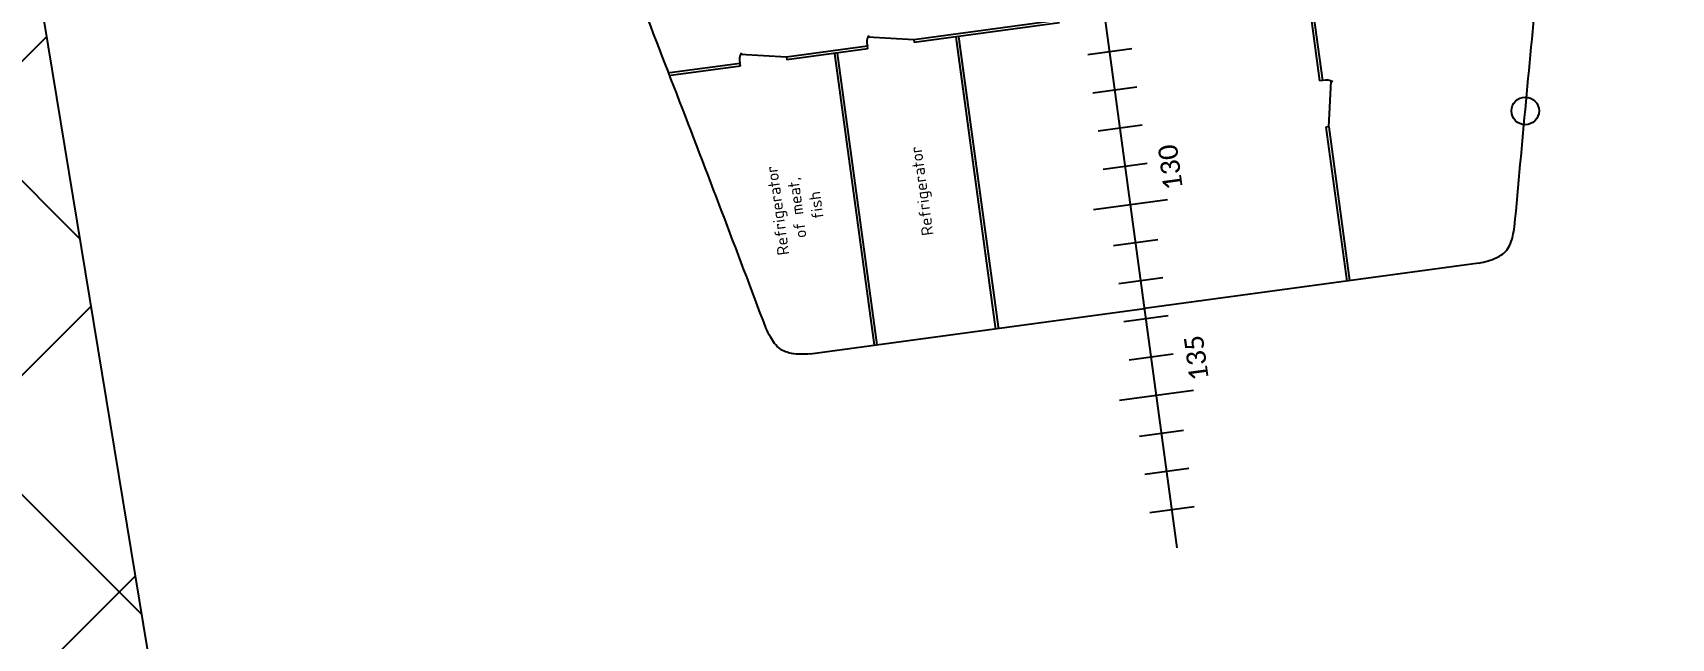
# Model space of a CAD drawing. Header units: metres. Extents: x 267365 to 277461, y 2088854 to 2108025.
# Drawn here: x 272932 to 273025.7, y 2094525.4 to 2094560 of the extents above; entities that cross this region are included whole.
import ezdxf

# ---------------------------------------------------------------- set-up
doc = ezdxf.new("R2010")
doc.units = ezdxf.units.M
doc.layers.add('BOAT', color=30, linetype='Continuous')
doc.layers.add('PORT', color=5, linetype='Continuous')
doc.styles.get("Standard").update_dxf_attribs({"font": 'calibri.ttf'})

# ---------------------------------------------------------------- blocks, each defined once
blk = doc.blocks.new('8')
at = {"color": 0}
for p, q in [((21892, 23938), (21892, 25030)), ((21937, 23938), (21937, 25041)), ((21892, 23938), (21939, 23938)), ((21937, 23209), (22074, 23912)), ((17302, 23464), (17302, 18208)), ((21892, 21935), (21892, 23209)), ((21937, 23209), (21892, 23209)), ((21937, 21935), (21937, 23209)), ((21892, 22461), (17302, 22461)), ((21892, 22416), (17302, 22416)), ((21892, 21935), (21939, 21935)), ((21937, 21206), (22074, 21908)), ((21891, 18923), (21892, 21206)), ((21937, 21206), (21892, 21206)), ((21937, 18923), (21937, 21206)), ((21811, 20553), (17292, 20553)), ((21892, 20553), (17292, 20553)), ((21811, 20508), (17292, 20508)), ((21892, 20508), (17292, 20508)), ((15937, 18789), (15937, 17627)), ((18937, 18789), (18937, 17627)), ((14137, 17861), (14137, 18554)), ((14737, 17861), (14737, 18554)), ((15337, 17861), (15337, 18554)), ((16537, 17861), (16537, 18554)), ((17137, 17861), (17137, 18554)), ((17737, 17861), (17737, 18554)), ((18337, 17861), (18337, 18554)), ((19537, 17861), (19537, 18554)), ((20137, 17861), (20137, 18554)), ((20737, 17861), (20737, 18554)), ((21337, 17861), (21337, 18554)), ((13535, 18208), (100365, 18208)), ((17302, 12952), (17302, 18208)), ((19720, 15029), (17302, 15029)), ((19720, 14984), (17302, 14984)), ((19720, 14984), (19720, 15029)), ((19720, 14985), (20423, 14849)), ((21891, 15029), (20449, 15029)), ((20449, 14984), (20449, 15029)), ((20982, 14984), (20449, 14984)), ((21891, 14984), (20982, 14984))]:
    blk.add_line(p, q, dxfattribs=at)
blk.add_circle((19554, 11917), 214, dxfattribs=at)
for centre, start, end in [((21971, 23747), 49.2185, 98.4512), ((21971, 21743), 49.2416, 100.0235), ((20258, 14951), 319.2185, 8.4512)]:
    blk.add_arc(centre, 194, start, end, dxfattribs=at)
for points, knots in [([(17786, 24091), (17792, 24092), (17798, 24094), (17804, 24095), (19054, 24382), (21545, 24954), (24606, 25706), (26331, 25830), (26714, 25858)], [-104.822583, -104.822583, -104.822583, -104.822583, 0, 0, 0, 4070.621524, 8112.099803, 9262.792997, 9262.792997, 9262.792997, 9262.792997]), ([(17786, 12325), (19057, 12033), (21641, 11438), (24603, 10710), (26331, 10585), (26714, 10558)], [152.655828, 152.655828, 152.655828, 152.655828, 4070.621524, 8112.099803, 9262.792997, 9262.792997, 9262.792997, 9262.792997])]:
    blk.add_open_spline(points, degree=3, knots=knots, dxfattribs=at)
for points in [[(17302, 23464), (17348, 23750), (17444, 23920), (17649, 24043), (17786, 24091)], [(17302, 12952), (17348, 12665), (17444, 12495), (17649, 12372), (17786, 12325)]]:
    blk.add_spline(points, degree=3, dxfattribs=at)
at = {"color": 0, "char_height": 455.75, "width": 1482.63, "attachment_point": 7}
for s, insert in [('\\pxqc;{\\fISOCPEUR|b0|i0|c0|p34;\\H0.4x;R\\fISOCPEUR|b0|i0|c204|p34;efrigerator of meat, fish}', (18843, 22970)), ('\\pxqc;{\\fISOCPEUR|b0|i0|c0|p34;\\H0.4x;R\\fISOCPEUR|b0|i0|c204|p34;efrigerator }', (18843, 21255))]:
    blk.add_mtext(s, dxfattribs=dict(at, insert=insert))
at = {"color": 0, "char_height": 300, "attachment_point": 1}
for s, insert in [('135', (16073, 17665)), ('130', (19073, 17665))]:
    blk.add_mtext_dynamic_manual_height_columns(s, width=413.33, gutter_width=12.5, heights=[0], dxfattribs=dict(at, insert=insert))

msp = doc.modelspace()

# ---------------------------------------------------------------- hatches: boundary and pattern name
at = {"layer": 'PORT'}
h = msp.add_hatch(dxfattribs=at)
h.set_pattern_fill('ANSI37', color=256, scale=4)
h.paths.add_polyline_path([(273270.188, 2096480.51), (273852.978, 2095562.146), (273916.781, 2095547.063), (274084.909, 2096229.784), (274027.968, 2096243.497), (273954.309, 2095939.045), (273937.157, 2095926.018), (273603.06, 2096008.975), (273585.222, 2096022.688), (273264.053, 2096529.777), (272774.909, 2096640.23), (272693.835, 2096542.47), (272752.134, 2096373.44), (272719.043, 2096225.675), (272707.527, 2096222.798), (272664.343, 2096207.694), (272631.235, 2096188.993), (272563.663, 2095990.227), (272535.636, 2095976.58), (272507.608, 2095966.526), (272495.391, 2095956.47), (272431.274, 2095703.18), (272438.01, 2095646.168), (272448.342, 2095608.012), (272471.252, 2095599.93), (272448.154, 2095484.954), (272448.714, 2095452.126), (272456.293, 2095428.837), (272479.598, 2095403.302), (272519.245, 2095365.487), (272725.39, 2095311.413), (272809.035, 2094807.638), (272769.186, 2094802.068), (272837.681, 2094353.277), (272949.17, 2094372.02), (272951.426, 2094358.483), (272965.493, 2094360.393), (272798.648, 2095377.227), (272796.496, 2095380.995), (272793.371, 2095382.394), (272762.956, 2095389.829), (272759.196, 2095390.473), (272756.726, 2095388.97), (272755.759, 2095386.393), (272756.08, 2095380.92), (272724.607, 2095375.229), (272722.137, 2095392.727), (272721.064, 2095398.524), (272717.734, 2095401.529), (272542.029, 2095449.663), (272729.767, 2096212.774), (272733.69, 2096214.649), (272737.444, 2096214.649), (272815.148, 2096194.742), (272817.538, 2096193.378), (272818.05, 2096191.163), (272708.745, 2095753.69), (272709.288, 2095749.345), (272712.007, 2095747.174), (272830.724, 2095717.852), (272834.527, 2095720.025), (272836.157, 2095724.368), (273031.984, 2096513.938), (273038.248, 2096510.047), (273125.138, 2096490.715), (273131.571, 2096479.38), (272857.683, 2095370.608), (272833.524, 2095370.608), (272876.713, 2095089.543), (272879.723, 2095074.928), (272884.455, 2095067.191), (272898.219, 2095062.463), (272908.111, 2095064.183), (272918.004, 2095073.209)])

# ---------------------------------------------------------------- linework, layer by layer
at = {"layer": 'PORT', "flags": 128}
msp.add_lwpolyline([(272798.648, 2095377.227), (272965.493, 2094360.393), (272951.426, 2094358.483), (272949.17, 2094372.02), (272837.681, 2094353.277), (272769.186, 2094802.068), (272809.035, 2094807.638), (272725.39, 2095311.413)], dxfattribs=at)

# ---------------------------------------------------------------- block references
at = {"layer": 'BOAT', "xscale": 0.003670803171036142, "yscale": 0.003670803171036142, "zscale": 0.003670803171036142, "rotation": 97.74185161800006}
msp.add_blockref('8', (273070.348, 2094490.301), dxfattribs=at)

doc.saveas('drawing.dxf')
